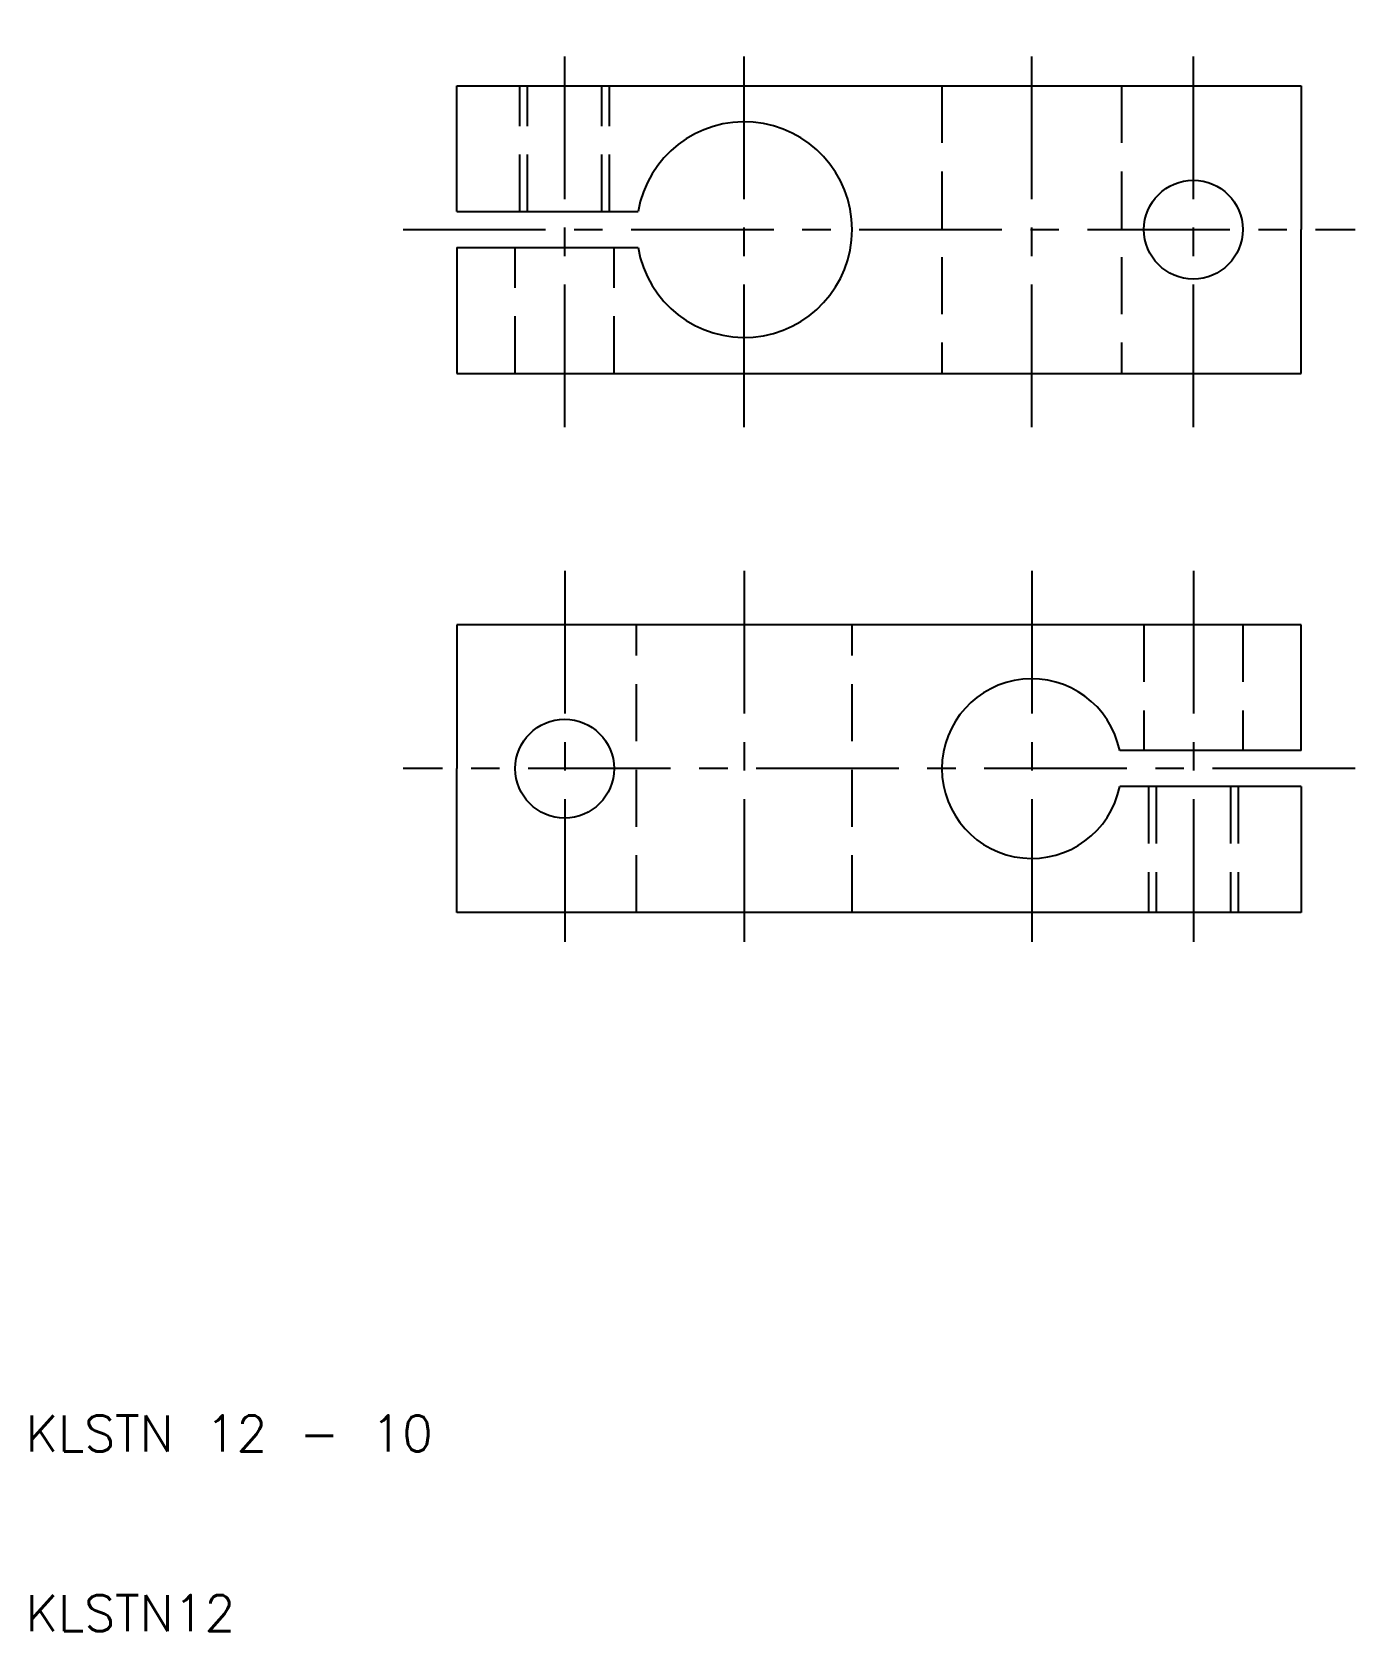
# Model space of a CAD drawing. Extents: x 10.3 to 84, y 10 to 99.
import ezdxf

# ---------------------------------------------------------------- set-up
doc = ezdxf.new("R2010")
doc.units = 0
doc.header["$LTSCALE"] = 0.25
doc.linetypes.add('CENTER', pattern=[50.8, 31.75, -6.35, 6.35, -6.35])
doc.linetypes.add('DASHED', pattern=[19.05, 12.7, -6.35])
doc.layers.get('0').update_dxf_attribs({"linetype": 'CONTINUOUS'})
doc.layers.add('CENTER', color=1, linetype='CENTER')
doc.styles.get("Standard").update_dxf_attribs({"font": 'txt.shx', "bigfont": 'extfont.shx'})

msp = doc.modelspace()

# ---------------------------------------------------------------- linework, layer by layer
for p, q in [((34, 96), (81, 96)), ((34, 89), (34, 96)), ((81, 96), (81, 88)), ((34, 89), (44.084, 89)), ((81, 80), (81, 88)), ((34, 87), (44.084, 87)), ((34, 87), (34, 80)), ((34, 80), (81, 80)), ((81, 66), (34, 66)), ((34, 66), (34, 58)), ((81, 59), (81, 66)), ((81, 59), (70.899, 59)), ((34, 50), (34, 58)), ((81, 57), (70.899, 57)), ((81, 57), (81, 50)), ((81, 50), (34, 50))]:
    msp.add_line(p, q)
at = {"color": 3, "linetype": 'DASHED'}
for p, q in [((37.5, 89), (37.5, 96)), ((37.933, 89), (37.933, 96)), ((42.067, 89), (42.067, 96)), ((42.5, 89), (42.5, 96)), ((61, 96), (61, 80)), ((71, 96), (71, 80)), ((37.25, 80), (37.25, 87)), ((42.75, 80), (42.75, 87)), ((44, 50), (44, 66)), ((56, 50), (56, 66)), ((72.25, 66), (72.25, 59)), ((77.75, 66), (77.75, 59)), ((72.5, 57), (72.5, 50)), ((72.933, 57), (72.933, 50)), ((77.067, 57), (77.067, 50)), ((77.5, 57), (77.5, 50))]:
    msp.add_line(p, q, dxfattribs=at)
for centre in [(75, 88), (40, 58)]:
    msp.add_circle(centre, 2.75)
for centre, radius, start, end in [((50, 88), 6, 189.59407, 170.40593), ((66, 58), 5, 11.53696, 348.46304)]:
    msp.add_arc(centre, radius, start, end)
at = {"layer": 'CENTER', "color": 1, "linetype": 'CENTER'}
for p, q in [((40, 77), (40, 99)), ((50, 77), (50, 99)), ((66, 77), (66, 99)), ((75, 77), (75, 99)), ((31, 88), (84, 88)), ((40, 69), (40, 47)), ((50, 69), (50, 47)), ((66, 69), (66, 47)), ((75, 69), (75, 47)), ((84, 58), (31, 58))]:
    msp.add_line(p, q, dxfattribs=at)

# ---------------------------------------------------------------- texts
for s, p in [('KLSTN 12 - 10', (10, 20)), ('KLSTN12', (10, 10))]:
    msp.add_text(s, height=2).set_placement(p)

doc.saveas('drawing.dxf')
